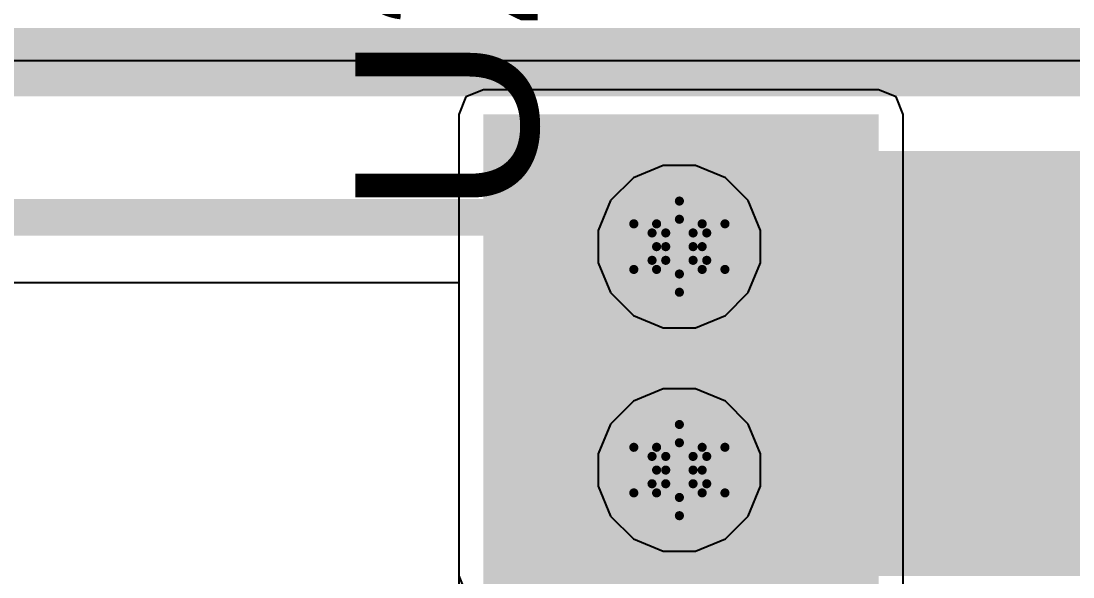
# Model space of a CAD drawing. Header units: inches. Extents: x -2.7 to 10.9, y -2.9 to 7.4.
# Drawn here: x 0.2035 to 0.4344, y -1.7494 to -1.6275 of the extents above; entities that cross this region are included whole.
import ezdxf

# ---------------------------------------------------------------- set-up
doc = ezdxf.new("R2010")
doc.units = ezdxf.units.IN
doc.header["$MEASUREMENT"] = 0
for name, color, linetype in [('Board Outline', 216, 'Continuous'), ('Bottom Layer', 5, 'Continuous'), ('Bottom Solder', 6, 'Continuous'), ('Drill Drawing', 1, 'Continuous'), ('Layer 2', 16, 'Continuous'), ('Layer 3', 76, 'Continuous'), ('Top Layer', 1, 'Continuous'), ('Top Overlay', 2, 'Continuous'), ('Top Solder', 216, 'Continuous'), ('Via Holes', 16, 'Continuous')]:
    doc.layers.add(name, color=color, linetype=linetype)
doc.styles.add('Arial', font='', dxfattribs={"height": 0.2})
doc.styles.get('Arial').set_extended_font_data('Arial')

msp = doc.modelspace()

# ---------------------------------------------------------------- hatches: boundary and pattern name
at = {"layer": 'Bottom Layer'}
msp.add_hatch(color=5, dxfattribs=at).paths.add_polyline_path([(0.305, -1.74921), (0.83547, -1.74921), (0.83547, -1.656), (0.305, -1.656)])
h = msp.add_hatch(color=5, dxfattribs=at)
edge = h.paths.add_edge_path()
edge.add_arc((0.348, -1.677), 0.01181, 0, 360)
h = msp.add_hatch(color=5, dxfattribs=at)
edge = h.paths.add_edge_path()
edge.add_arc((0.348, -1.726), 0.01181, 0, 360)
at = {"layer": 'Bottom Solder'}
h = msp.add_hatch(color=6, dxfattribs=at)
edge = h.paths.add_edge_path()
edge.add_arc((0.348, -1.677), 0.01581, 0, 360)
h = msp.add_hatch(color=6, dxfattribs=at)
edge = h.paths.add_edge_path()
edge.add_arc((0.348, -1.726), 0.01581, 0, 360)
at = {"layer": 'Layer 2'}
h = msp.add_hatch(color=16, dxfattribs=at)
edge = h.paths.add_edge_path()
edge.add_arc((0.348, -1.677), 0.01181, 0, 360)
h = msp.add_hatch(color=16, dxfattribs=at)
edge = h.paths.add_edge_path()
edge.add_arc((0.348, -1.726), 0.01181, 0, 360)
at = {"layer": 'Layer 3'}
h = msp.add_hatch(color=76, dxfattribs=at)
edge = h.paths.add_edge_path()
edge.add_arc((0.348, -1.677), 0.01181, 0, 360)
h = msp.add_hatch(color=76, dxfattribs=at)
edge = h.paths.add_edge_path()
edge.add_arc((0.348, -1.726), 0.01181, 0, 360)
at = {"layer": 'Top Layer'}
msp.add_hatch(color=1, dxfattribs=at).paths.add_polyline_path([(0.305, -2.0505), (0.39173, -2.0505), (0.39173, -1.648), (0.305, -1.648)])
h = msp.add_hatch(color=1, dxfattribs=at)
edge = h.paths.add_edge_path()
edge.add_arc((0.348, -1.677), 0.01181, 0, 360)
h = msp.add_hatch(color=1, dxfattribs=at)
edge = h.paths.add_edge_path()
edge.add_arc((0.348, -1.726), 0.01181, 0, 360)
at = {"layer": 'Top Solder'}
h = msp.add_hatch(color=216, dxfattribs=at)
edge = h.paths.add_edge_path()
edge.add_arc((0.348, -1.677), 0.01581, 0, 360)
h = msp.add_hatch(color=216, dxfattribs=at)
edge = h.paths.add_edge_path()
edge.add_arc((0.348, -1.726), 0.01581, 0, 360)
at = {"layer": 'Via Holes'}
h = msp.add_hatch(color=7, dxfattribs=at)
edge = h.paths.add_edge_path()
edge.add_arc((0.348, -1.677), 0.00591, 0, 360)
h = msp.add_hatch(color=7, dxfattribs=at)
edge = h.paths.add_edge_path()
edge.add_arc((0.348, -1.726), 0.00591, 0, 360)

# ---------------------------------------------------------------- linework, layer by layer
at = {"layer": 'Board Outline'}
msp.add_lwpolyline([(2.84412, -0.24125, 0.005, 0.005, -0.741893), (-2.49969, -1.37795, 0.005, 0.005, 0)], format="xyseb", dxfattribs=at)
at = {"layer": 'Bottom Layer'}
for p, q in [((-1.51995, -1.68484), (0.29959, -1.68484)), ((0.29959, -1.68484), (0.29959, -1.74921)), ((0.29959, -1.74921), (0.30117, -1.75303))]:
    msp.add_line(p, q, dxfattribs=at)
for points in [[(-1.50517, -1.63656, 0.015, 0.015, 0), (0.54898, -1.63656, 0.015, 0.015, 0)], [(-1.51995, -1.67057, 0.008, 0.008, 0), (0.34157, -1.67057, 0.008, 0.008, 0)], [(0.34157, -1.67057, 0.008, 0.008, 0), (0.348, -1.677, 0.008, 0.008, 0)]]:
    msp.add_lwpolyline(points, format="xyseb", dxfattribs=at)
for points in [[(0.33957, -1.67057, 0.004, 0.004, 1), (0.34357, -1.67057, 0.004, 0.004, 1)], [(0.33957, -1.67057, 0.004, 0.004, 1), (0.34357, -1.67057, 0.004, 0.004, 1)], [(0.346, -1.677, 0.004, 0.004, 1), (0.35, -1.677, 0.004, 0.004, 1)]]:
    msp.add_lwpolyline(points, format="xyseb", close=True, dxfattribs=at)
at = {"layer": 'Drill Drawing'}
for points in [[(0.343, -1.672, 0.002, 0.002, 0), (0.348, -1.667, 0.002, 0.002, 0)], [(0.348, -1.667, 0.002, 0.002, 0), (0.353, -1.672, 0.002, 0.002, 0)], [(0.338, -1.672, 0.002, 0.002, 0), (0.343, -1.677, 0.002, 0.002, 0)], [(0.338, -1.672, 0.002, 0.002, 0), (0.343, -1.672, 0.002, 0.002, 0)], [(0.345, -1.674, 0.002, 0.002, 0), (0.348, -1.671, 0.002, 0.002, 0)], [(0.348, -1.671, 0.002, 0.002, 0), (0.351, -1.674, 0.002, 0.002, 0)], [(0.353, -1.672, 0.002, 0.002, 0), (0.358, -1.672, 0.002, 0.002, 0)], [(0.353, -1.677, 0.002, 0.002, 0), (0.358, -1.672, 0.002, 0.002, 0)], [(0.342, -1.674, 0.002, 0.002, 0), (0.345, -1.677, 0.002, 0.002, 0)], [(0.342, -1.674, 0.002, 0.002, 0), (0.345, -1.674, 0.002, 0.002, 0)], [(0.351, -1.674, 0.002, 0.002, 0), (0.354, -1.674, 0.002, 0.002, 0)], [(0.351, -1.677, 0.002, 0.002, 0), (0.354, -1.674, 0.002, 0.002, 0)], [(0.338, -1.682, 0.002, 0.002, 0), (0.343, -1.677, 0.002, 0.002, 0)], [(0.342, -1.68, 0.002, 0.002, 0), (0.345, -1.677, 0.002, 0.002, 0)], [(0.351, -1.677, 0.002, 0.002, 0), (0.354, -1.68, 0.002, 0.002, 0)], [(0.353, -1.677, 0.002, 0.002, 0), (0.358, -1.682, 0.002, 0.002, 0)], [(0.342, -1.68, 0.002, 0.002, 0), (0.345, -1.68, 0.002, 0.002, 0)], [(0.345, -1.68, 0.002, 0.002, 0), (0.348, -1.683, 0.002, 0.002, 0)], [(0.348, -1.683, 0.002, 0.002, 0), (0.351, -1.68, 0.002, 0.002, 0)], [(0.351, -1.68, 0.002, 0.002, 0), (0.354, -1.68, 0.002, 0.002, 0)], [(0.338, -1.682, 0.002, 0.002, 0), (0.343, -1.682, 0.002, 0.002, 0)], [(0.343, -1.682, 0.002, 0.002, 0), (0.348, -1.687, 0.002, 0.002, 0)], [(0.348, -1.687, 0.002, 0.002, 0), (0.353, -1.682, 0.002, 0.002, 0)], [(0.353, -1.682, 0.002, 0.002, 0), (0.358, -1.682, 0.002, 0.002, 0)], [(0.343, -1.721, 0.002, 0.002, 0), (0.348, -1.716, 0.002, 0.002, 0)], [(0.348, -1.716, 0.002, 0.002, 0), (0.353, -1.721, 0.002, 0.002, 0)], [(0.345, -1.723, 0.002, 0.002, 0), (0.348, -1.72, 0.002, 0.002, 0)], [(0.348, -1.72, 0.002, 0.002, 0), (0.351, -1.723, 0.002, 0.002, 0)], [(0.338, -1.721, 0.002, 0.002, 0), (0.343, -1.726, 0.002, 0.002, 0)], [(0.338, -1.721, 0.002, 0.002, 0), (0.343, -1.721, 0.002, 0.002, 0)], [(0.342, -1.723, 0.002, 0.002, 0), (0.345, -1.726, 0.002, 0.002, 0)], [(0.342, -1.723, 0.002, 0.002, 0), (0.345, -1.723, 0.002, 0.002, 0)], [(0.351, -1.723, 0.002, 0.002, 0), (0.354, -1.723, 0.002, 0.002, 0)], [(0.351, -1.726, 0.002, 0.002, 0), (0.354, -1.723, 0.002, 0.002, 0)], [(0.353, -1.721, 0.002, 0.002, 0), (0.358, -1.721, 0.002, 0.002, 0)], [(0.353, -1.726, 0.002, 0.002, 0), (0.358, -1.721, 0.002, 0.002, 0)], [(0.338, -1.731, 0.002, 0.002, 0), (0.343, -1.726, 0.002, 0.002, 0)], [(0.342, -1.729, 0.002, 0.002, 0), (0.345, -1.726, 0.002, 0.002, 0)], [(0.351, -1.726, 0.002, 0.002, 0), (0.354, -1.729, 0.002, 0.002, 0)], [(0.353, -1.726, 0.002, 0.002, 0), (0.358, -1.731, 0.002, 0.002, 0)], [(0.342, -1.729, 0.002, 0.002, 0), (0.345, -1.729, 0.002, 0.002, 0)], [(0.345, -1.729, 0.002, 0.002, 0), (0.348, -1.732, 0.002, 0.002, 0)], [(0.348, -1.732, 0.002, 0.002, 0), (0.351, -1.729, 0.002, 0.002, 0)], [(0.351, -1.729, 0.002, 0.002, 0), (0.354, -1.729, 0.002, 0.002, 0)], [(0.338, -1.731, 0.002, 0.002, 0), (0.343, -1.731, 0.002, 0.002, 0)], [(0.343, -1.731, 0.002, 0.002, 0), (0.348, -1.736, 0.002, 0.002, 0)], [(0.348, -1.736, 0.002, 0.002, 0), (0.353, -1.731, 0.002, 0.002, 0)], [(0.353, -1.731, 0.002, 0.002, 0), (0.358, -1.731, 0.002, 0.002, 0)]]:
    msp.add_lwpolyline(points, format="xyseb", dxfattribs=at)
for points in [[(0.3475, -1.667, 0.001, 0.001, 1), (0.3485, -1.667, 0.001, 0.001, 1)], [(0.3475, -1.667, 0.001, 0.001, 1), (0.3485, -1.667, 0.001, 0.001, 1)], [(0.3375, -1.672, 0.001, 0.001, 1), (0.3385, -1.672, 0.001, 0.001, 1)], [(0.3375, -1.672, 0.001, 0.001, 1), (0.3385, -1.672, 0.001, 0.001, 1)], [(0.3425, -1.672, 0.001, 0.001, 1), (0.3435, -1.672, 0.001, 0.001, 1)], [(0.3425, -1.672, 0.001, 0.001, 1), (0.3435, -1.672, 0.001, 0.001, 1)], [(0.3475, -1.671, 0.001, 0.001, 1), (0.3485, -1.671, 0.001, 0.001, 1)], [(0.3475, -1.671, 0.001, 0.001, 1), (0.3485, -1.671, 0.001, 0.001, 1)], [(0.3525, -1.672, 0.001, 0.001, 1), (0.3535, -1.672, 0.001, 0.001, 1)], [(0.3525, -1.672, 0.001, 0.001, 1), (0.3535, -1.672, 0.001, 0.001, 1)], [(0.3575, -1.672, 0.001, 0.001, 1), (0.3585, -1.672, 0.001, 0.001, 1)], [(0.3575, -1.672, 0.001, 0.001, 1), (0.3585, -1.672, 0.001, 0.001, 1)], [(0.3415, -1.674, 0.001, 0.001, 1), (0.3425, -1.674, 0.001, 0.001, 1)], [(0.3415, -1.674, 0.001, 0.001, 1), (0.3425, -1.674, 0.001, 0.001, 1)], [(0.3445, -1.674, 0.001, 0.001, 1), (0.3455, -1.674, 0.001, 0.001, 1)], [(0.3445, -1.674, 0.001, 0.001, 1), (0.3455, -1.674, 0.001, 0.001, 1)], [(0.3505, -1.674, 0.001, 0.001, 1), (0.3515, -1.674, 0.001, 0.001, 1)], [(0.3505, -1.674, 0.001, 0.001, 1), (0.3515, -1.674, 0.001, 0.001, 1)], [(0.3535, -1.674, 0.001, 0.001, 1), (0.3545, -1.674, 0.001, 0.001, 1)], [(0.3535, -1.674, 0.001, 0.001, 1), (0.3545, -1.674, 0.001, 0.001, 1)], [(0.3425, -1.677, 0.001, 0.001, 1), (0.3435, -1.677, 0.001, 0.001, 1)], [(0.3425, -1.677, 0.001, 0.001, 1), (0.3435, -1.677, 0.001, 0.001, 1)], [(0.3445, -1.677, 0.001, 0.001, 1), (0.3455, -1.677, 0.001, 0.001, 1)], [(0.3445, -1.677, 0.001, 0.001, 1), (0.3455, -1.677, 0.001, 0.001, 1)], [(0.3505, -1.677, 0.001, 0.001, 1), (0.3515, -1.677, 0.001, 0.001, 1)], [(0.3505, -1.677, 0.001, 0.001, 1), (0.3515, -1.677, 0.001, 0.001, 1)], [(0.3525, -1.677, 0.001, 0.001, 1), (0.3535, -1.677, 0.001, 0.001, 1)], [(0.3525, -1.677, 0.001, 0.001, 1), (0.3535, -1.677, 0.001, 0.001, 1)], [(0.3415, -1.68, 0.001, 0.001, 1), (0.3425, -1.68, 0.001, 0.001, 1)], [(0.3415, -1.68, 0.001, 0.001, 1), (0.3425, -1.68, 0.001, 0.001, 1)], [(0.3445, -1.68, 0.001, 0.001, 1), (0.3455, -1.68, 0.001, 0.001, 1)], [(0.3445, -1.68, 0.001, 0.001, 1), (0.3455, -1.68, 0.001, 0.001, 1)], [(0.3505, -1.68, 0.001, 0.001, 1), (0.3515, -1.68, 0.001, 0.001, 1)], [(0.3505, -1.68, 0.001, 0.001, 1), (0.3515, -1.68, 0.001, 0.001, 1)], [(0.3535, -1.68, 0.001, 0.001, 1), (0.3545, -1.68, 0.001, 0.001, 1)], [(0.3535, -1.68, 0.001, 0.001, 1), (0.3545, -1.68, 0.001, 0.001, 1)], [(0.3375, -1.682, 0.001, 0.001, 1), (0.3385, -1.682, 0.001, 0.001, 1)], [(0.3375, -1.682, 0.001, 0.001, 1), (0.3385, -1.682, 0.001, 0.001, 1)], [(0.3425, -1.682, 0.001, 0.001, 1), (0.3435, -1.682, 0.001, 0.001, 1)], [(0.3425, -1.682, 0.001, 0.001, 1), (0.3435, -1.682, 0.001, 0.001, 1)], [(0.3475, -1.683, 0.001, 0.001, 1), (0.3485, -1.683, 0.001, 0.001, 1)], [(0.3475, -1.683, 0.001, 0.001, 1), (0.3485, -1.683, 0.001, 0.001, 1)], [(0.3525, -1.682, 0.001, 0.001, 1), (0.3535, -1.682, 0.001, 0.001, 1)], [(0.3525, -1.682, 0.001, 0.001, 1), (0.3535, -1.682, 0.001, 0.001, 1)], [(0.3575, -1.682, 0.001, 0.001, 1), (0.3585, -1.682, 0.001, 0.001, 1)], [(0.3575, -1.682, 0.001, 0.001, 1), (0.3585, -1.682, 0.001, 0.001, 1)], [(0.3475, -1.687, 0.001, 0.001, 1), (0.3485, -1.687, 0.001, 0.001, 1)], [(0.3475, -1.687, 0.001, 0.001, 1), (0.3485, -1.687, 0.001, 0.001, 1)], [(0.3475, -1.716, 0.001, 0.001, 1), (0.3485, -1.716, 0.001, 0.001, 1)], [(0.3475, -1.716, 0.001, 0.001, 1), (0.3485, -1.716, 0.001, 0.001, 1)], [(0.3475, -1.72, 0.001, 0.001, 1), (0.3485, -1.72, 0.001, 0.001, 1)], [(0.3475, -1.72, 0.001, 0.001, 1), (0.3485, -1.72, 0.001, 0.001, 1)], [(0.3375, -1.721, 0.001, 0.001, 1), (0.3385, -1.721, 0.001, 0.001, 1)], [(0.3375, -1.721, 0.001, 0.001, 1), (0.3385, -1.721, 0.001, 0.001, 1)], [(0.3415, -1.723, 0.001, 0.001, 1), (0.3425, -1.723, 0.001, 0.001, 1)], [(0.3415, -1.723, 0.001, 0.001, 1), (0.3425, -1.723, 0.001, 0.001, 1)], [(0.3425, -1.721, 0.001, 0.001, 1), (0.3435, -1.721, 0.001, 0.001, 1)], [(0.3425, -1.721, 0.001, 0.001, 1), (0.3435, -1.721, 0.001, 0.001, 1)], [(0.3445, -1.723, 0.001, 0.001, 1), (0.3455, -1.723, 0.001, 0.001, 1)], [(0.3445, -1.723, 0.001, 0.001, 1), (0.3455, -1.723, 0.001, 0.001, 1)], [(0.3505, -1.723, 0.001, 0.001, 1), (0.3515, -1.723, 0.001, 0.001, 1)], [(0.3505, -1.723, 0.001, 0.001, 1), (0.3515, -1.723, 0.001, 0.001, 1)], [(0.3525, -1.721, 0.001, 0.001, 1), (0.3535, -1.721, 0.001, 0.001, 1)], [(0.3525, -1.721, 0.001, 0.001, 1), (0.3535, -1.721, 0.001, 0.001, 1)], [(0.3535, -1.723, 0.001, 0.001, 1), (0.3545, -1.723, 0.001, 0.001, 1)], [(0.3535, -1.723, 0.001, 0.001, 1), (0.3545, -1.723, 0.001, 0.001, 1)], [(0.3575, -1.721, 0.001, 0.001, 1), (0.3585, -1.721, 0.001, 0.001, 1)], [(0.3575, -1.721, 0.001, 0.001, 1), (0.3585, -1.721, 0.001, 0.001, 1)], [(0.3425, -1.726, 0.001, 0.001, 1), (0.3435, -1.726, 0.001, 0.001, 1)], [(0.3425, -1.726, 0.001, 0.001, 1), (0.3435, -1.726, 0.001, 0.001, 1)], [(0.3445, -1.726, 0.001, 0.001, 1), (0.3455, -1.726, 0.001, 0.001, 1)], [(0.3445, -1.726, 0.001, 0.001, 1), (0.3455, -1.726, 0.001, 0.001, 1)], [(0.3505, -1.726, 0.001, 0.001, 1), (0.3515, -1.726, 0.001, 0.001, 1)], [(0.3505, -1.726, 0.001, 0.001, 1), (0.3515, -1.726, 0.001, 0.001, 1)], [(0.3525, -1.726, 0.001, 0.001, 1), (0.3535, -1.726, 0.001, 0.001, 1)], [(0.3525, -1.726, 0.001, 0.001, 1), (0.3535, -1.726, 0.001, 0.001, 1)], [(0.3415, -1.729, 0.001, 0.001, 1), (0.3425, -1.729, 0.001, 0.001, 1)], [(0.3415, -1.729, 0.001, 0.001, 1), (0.3425, -1.729, 0.001, 0.001, 1)], [(0.3445, -1.729, 0.001, 0.001, 1), (0.3455, -1.729, 0.001, 0.001, 1)], [(0.3445, -1.729, 0.001, 0.001, 1), (0.3455, -1.729, 0.001, 0.001, 1)], [(0.3505, -1.729, 0.001, 0.001, 1), (0.3515, -1.729, 0.001, 0.001, 1)], [(0.3505, -1.729, 0.001, 0.001, 1), (0.3515, -1.729, 0.001, 0.001, 1)], [(0.3535, -1.729, 0.001, 0.001, 1), (0.3545, -1.729, 0.001, 0.001, 1)], [(0.3535, -1.729, 0.001, 0.001, 1), (0.3545, -1.729, 0.001, 0.001, 1)], [(0.3375, -1.731, 0.001, 0.001, 1), (0.3385, -1.731, 0.001, 0.001, 1)], [(0.3375, -1.731, 0.001, 0.001, 1), (0.3385, -1.731, 0.001, 0.001, 1)], [(0.3425, -1.731, 0.001, 0.001, 1), (0.3435, -1.731, 0.001, 0.001, 1)], [(0.3425, -1.731, 0.001, 0.001, 1), (0.3435, -1.731, 0.001, 0.001, 1)], [(0.3475, -1.732, 0.001, 0.001, 1), (0.3485, -1.732, 0.001, 0.001, 1)], [(0.3475, -1.732, 0.001, 0.001, 1), (0.3485, -1.732, 0.001, 0.001, 1)], [(0.3525, -1.731, 0.001, 0.001, 1), (0.3535, -1.731, 0.001, 0.001, 1)], [(0.3525, -1.731, 0.001, 0.001, 1), (0.3535, -1.731, 0.001, 0.001, 1)], [(0.3575, -1.731, 0.001, 0.001, 1), (0.3585, -1.731, 0.001, 0.001, 1)], [(0.3575, -1.731, 0.001, 0.001, 1), (0.3585, -1.731, 0.001, 0.001, 1)], [(0.3475, -1.736, 0.001, 0.001, 1), (0.3485, -1.736, 0.001, 0.001, 1)], [(0.3475, -1.736, 0.001, 0.001, 1), (0.3485, -1.736, 0.001, 0.001, 1)]]:
    msp.add_lwpolyline(points, format="xyseb", close=True, dxfattribs=at)
at = {"layer": 'Layer 2'}
for p, q in [((0.34446, -1.65919), (0.33791, -1.6619)), ((0.35154, -1.65919), (0.34446, -1.65919)), ((0.35809, -1.6619), (0.35154, -1.65919)), ((0.33791, -1.6619), (0.3329, -1.66691)), ((0.3631, -1.66691), (0.35809, -1.6619)), ((0.3329, -1.66691), (0.33019, -1.67346)), ((0.36581, -1.67346), (0.3631, -1.66691)), ((0.33019, -1.67346), (0.33019, -1.68054)), ((0.36581, -1.68054), (0.36581, -1.67346)), ((0.33019, -1.68054), (0.3329, -1.68709)), ((0.3631, -1.68709), (0.36581, -1.68054)), ((0.3329, -1.68709), (0.33791, -1.6921)), ((0.35809, -1.6921), (0.3631, -1.68709)), ((0.33791, -1.6921), (0.34446, -1.69481)), ((0.35154, -1.69481), (0.35809, -1.6921)), ((0.34446, -1.69481), (0.35154, -1.69481)), ((0.34446, -1.70819), (0.33791, -1.7109)), ((0.35154, -1.70819), (0.34446, -1.70819)), ((0.35809, -1.7109), (0.35154, -1.70819)), ((0.33791, -1.7109), (0.3329, -1.71591)), ((0.3631, -1.71591), (0.35809, -1.7109)), ((0.3329, -1.71591), (0.33019, -1.72246)), ((0.36581, -1.72246), (0.3631, -1.71591)), ((0.33019, -1.72246), (0.33019, -1.72954)), ((0.36581, -1.72954), (0.36581, -1.72246)), ((0.33019, -1.72954), (0.3329, -1.73609)), ((0.3631, -1.73609), (0.36581, -1.72954)), ((0.3329, -1.73609), (0.33791, -1.7411)), ((0.35809, -1.7411), (0.3631, -1.73609)), ((0.33791, -1.7411), (0.34446, -1.74381)), ((0.35154, -1.74381), (0.35809, -1.7411)), ((0.34446, -1.74381), (0.35154, -1.74381))]:
    msp.add_line(p, q, dxfattribs=at)
at = {"layer": 'Layer 3'}
for p, q in [((0.34446, -1.65919), (0.33791, -1.6619)), ((0.35154, -1.65919), (0.34446, -1.65919)), ((0.35809, -1.6619), (0.35154, -1.65919)), ((0.33791, -1.6619), (0.3329, -1.66691)), ((0.3631, -1.66691), (0.35809, -1.6619)), ((0.3329, -1.66691), (0.33019, -1.67346)), ((0.36581, -1.67346), (0.3631, -1.66691)), ((0.33019, -1.67346), (0.33019, -1.68054)), ((0.36581, -1.68054), (0.36581, -1.67346)), ((0.33019, -1.68054), (0.3329, -1.68709)), ((0.3631, -1.68709), (0.36581, -1.68054)), ((0.3329, -1.68709), (0.33791, -1.6921)), ((0.35809, -1.6921), (0.3631, -1.68709)), ((0.33791, -1.6921), (0.34446, -1.69481)), ((0.35154, -1.69481), (0.35809, -1.6921)), ((0.34446, -1.69481), (0.35154, -1.69481)), ((0.34446, -1.70819), (0.33791, -1.7109)), ((0.35154, -1.70819), (0.34446, -1.70819)), ((0.35809, -1.7109), (0.35154, -1.70819)), ((0.33791, -1.7109), (0.3329, -1.71591)), ((0.3631, -1.71591), (0.35809, -1.7109)), ((0.3329, -1.71591), (0.33019, -1.72246)), ((0.36581, -1.72246), (0.3631, -1.71591)), ((0.33019, -1.72246), (0.33019, -1.72954)), ((0.36581, -1.72954), (0.36581, -1.72246)), ((0.33019, -1.72954), (0.3329, -1.73609)), ((0.3631, -1.73609), (0.36581, -1.72954)), ((0.3329, -1.73609), (0.33791, -1.7411)), ((0.35809, -1.7411), (0.3631, -1.73609)), ((0.33791, -1.7411), (0.34446, -1.74381)), ((0.35154, -1.74381), (0.35809, -1.7411)), ((0.34446, -1.74381), (0.35154, -1.74381))]:
    msp.add_line(p, q, dxfattribs=at)
at = {"layer": 'Top Layer'}
for p, q in [((0.09, -1.6362), (0.764, -1.6362)), ((0.305, -1.64259), (0.30117, -1.64417)), ((0.39173, -1.64259), (0.305, -1.64259)), ((0.39556, -1.64417), (0.39173, -1.64259)), ((0.30117, -1.64417), (0.29959, -1.648)), ((0.39714, -1.648), (0.39556, -1.64417)), ((0.29959, -1.648), (0.29959, -1.97422)), ((0.39714, -2.0505), (0.39714, -1.648))]:
    msp.add_line(p, q, dxfattribs=at)

# ---------------------------------------------------------------- texts
at = {"layer": 'Top Overlay', "style": 'Arial'}
msp.add_text('U22', height=0.04, rotation=90, dxfattribs=at).set_placement((0.31688, -1.67053))

doc.saveas('drawing.dxf')
